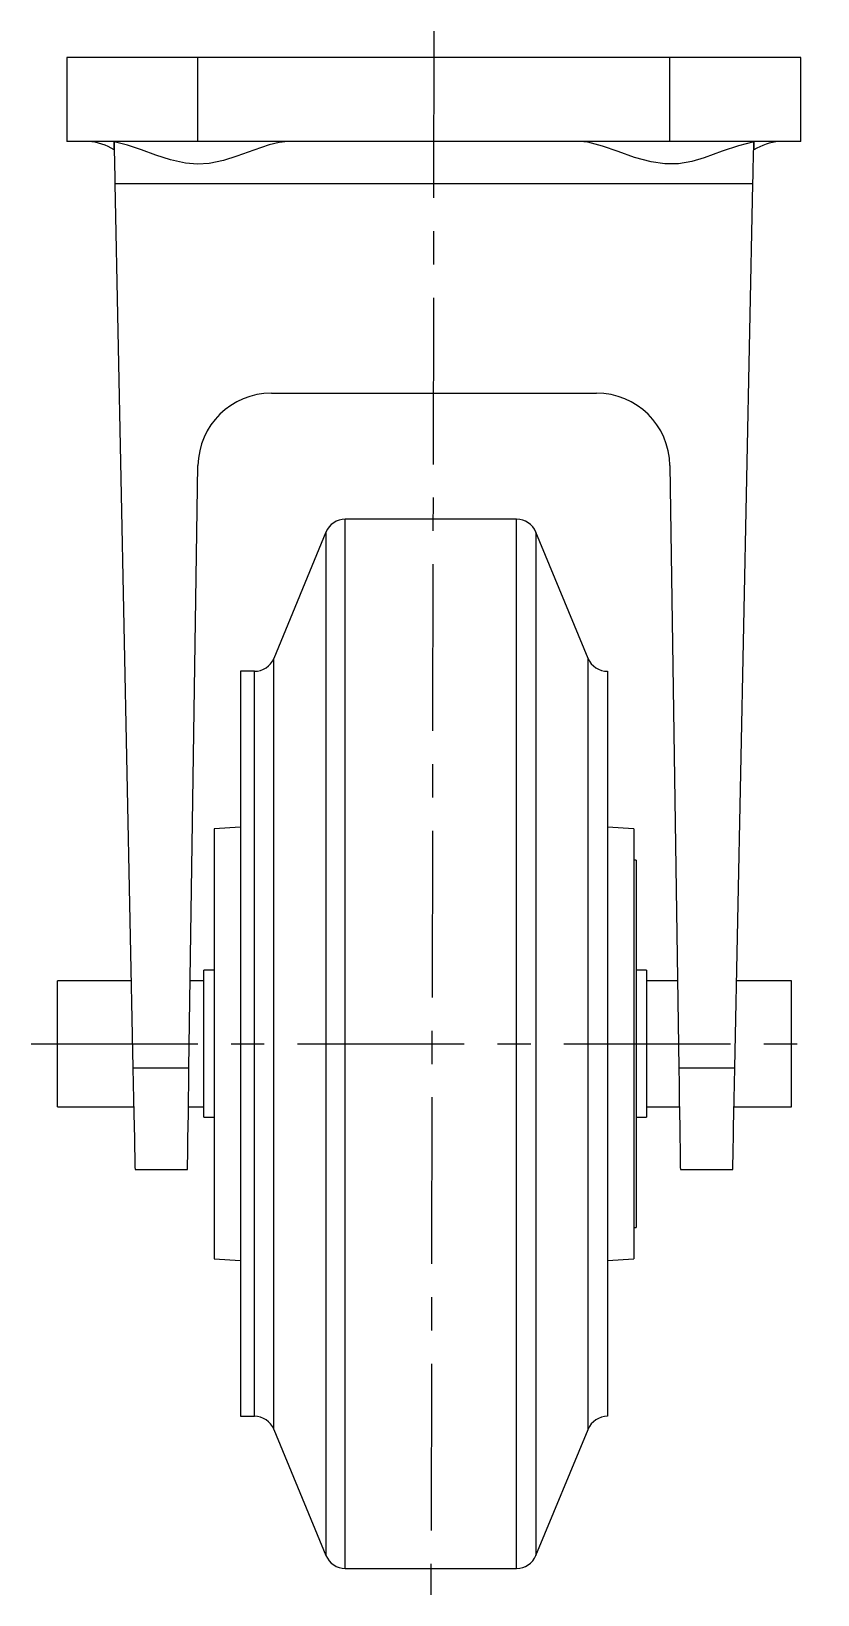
# Model space of a CAD drawing. Extents: x -2 to 420, y -8 to 440.
# Drawn here: x 345.1 to 420.1, y 143.6 to 292.6 of the extents above.
import ezdxf

# ---------------------------------------------------------------- set-up
doc = ezdxf.new("R2010")
doc.units = 0
doc.header["$LTSCALE"] = 0.5
doc.linetypes.add('CENTER', pattern=[50.8, 31.75, -6.35, 6.35, -6.35])
doc.layers.add('MSM_CENTER', color=1, linetype='CENTER')
doc.layers.add('MSM_CONTINUOUS', color=7, linetype='CONTINUOUS')

msp = doc.modelspace()

# ---------------------------------------------------------------- linework, layer by layer
at = {"layer": 'MSM_CENTER'}
for p, q in [((383.5, 292.59), (383.21, 143.59)), ((345.1, 196.1), (420.1, 196.1))]:
    msp.add_line(p, q, dxfattribs=at)
at = {"layer": 'MSM_CONTINUOUS'}
for p, q in [((348.5, 290.09), (348.5, 282.09)), ((418.5, 290.09), (348.5, 290.09)), ((361, 282.09), (361, 290.09)), ((406, 282.09), (406, 290.09)), ((418.5, 282.09), (418.5, 290.09)), ((418.5, 282.09), (348.5, 282.09)), ((353, 282.09), (353, 282.04)), ((353, 282.04), (353, 281.85)), ((354.29, 281.74), (353, 282.04)), ((353, 281.28), (353, 282.04)), ((353, 281.85), (353.01, 281.5)), ((355.6, 281.29), (354.29, 281.74)), ((367.79, 281.76), (366.33, 281.27)), ((368.74, 282), (367.79, 281.76)), ((369.58, 282.09), (368.74, 282)), ((398.17, 282.02), (397.42, 282.09)), ((399.58, 281.65), (398.17, 282.02)), ((401.08, 281.12), (399.58, 281.65)), ((412.53, 281.68), (410.99, 281.15)), ((414, 282.04), (412.53, 281.68)), ((413.99, 281.85), (414, 282.04)), ((413.99, 281.5), (413.99, 281.85)), ((414, 282.09), (414, 282.04)), ((414, 282.04), (414, 281.28)), ((353.01, 281.5), (353.02, 281.01)), ((353.02, 281.01), (353.03, 280.41)), ((353.03, 280.41), (353.05, 279.69)), ((356.98, 280.79), (355.6, 281.29)), ((358.38, 280.33), (356.98, 280.79)), ((359.81, 280.01), (358.38, 280.33)), ((363.43, 280.28), (362.06, 279.99)), ((364.7, 280.68), (363.43, 280.28)), ((366.33, 281.27), (364.7, 280.68)), ((402.61, 280.57), (401.08, 281.12)), ((404.2, 280.13), (402.61, 280.57)), ((405.52, 279.94), (404.2, 280.13)), ((408.08, 280.19), (406.81, 279.96)), ((409.28, 280.54), (408.08, 280.19)), ((410.99, 281.15), (409.28, 280.54)), ((413.95, 279.69), (413.96, 280.41)), ((413.96, 280.41), (413.98, 281.01)), ((413.98, 281.01), (413.99, 281.5)), ((353.05, 279.69), (353.06, 278.9)), ((353.06, 278.9), (353.08, 278.04)), ((360.95, 279.92), (359.81, 280.01)), ((362.06, 279.99), (360.95, 279.92)), ((406.81, 279.96), (405.52, 279.94)), ((413.92, 278.04), (413.93, 278.9)), ((413.93, 278.9), (413.95, 279.69)), ((413.92, 278.04), (353.08, 278.04)), ((353.08, 278.04), (354.8, 193.8)), ((412.2, 193.8), (413.92, 278.04)), ((368, 258.1), (399, 258.1)), ((360.14, 193.8), (361, 251.2)), ((406, 251.2), (406.85, 193.8)), ((391.38, 246.09), (375.05, 246.09)), ((375.05, 146.09), (375.05, 246.09)), ((391.38, 146.09), (391.38, 246.09)), ((373.2, 244.85), (368.22, 232.82)), ((373.2, 244.85), (373.2, 147.32)), ((398.2, 232.82), (393.22, 244.85)), ((393.22, 244.85), (393.22, 147.32)), ((368.22, 159.35), (368.22, 232.82)), ((398.2, 159.35), (398.2, 232.82)), ((366.38, 231.59), (365.05, 231.59)), ((365.05, 231.59), (365.05, 160.59)), ((366.38, 160.59), (366.38, 231.59)), ((400.05, 231.59), (400.05, 160.59)), ((365.05, 216.73), (362.55, 216.59)), ((362.55, 216.59), (362.55, 175.59)), ((402.55, 216.59), (400.05, 216.73)), ((402.55, 216.59), (402.55, 175.59)), ((402.77, 213.6), (402.55, 213.6)), ((402.77, 213.6), (402.77, 178.6)), ((362.55, 203.1), (361.55, 203.1)), ((361.55, 189.1), (361.55, 203.1)), ((403.77, 203.1), (402.77, 203.1)), ((403.77, 203.1), (403.77, 189.1)), ((354.63, 202.1), (347.6, 202.1)), ((347.6, 190.1), (347.6, 202.1)), ((361.55, 202.1), (360.27, 202.1)), ((406.73, 202.1), (403.77, 202.1)), ((417.6, 202.1), (412.37, 202.1)), ((417.6, 190.1), (417.6, 202.1)), ((354.8, 193.8), (360.14, 193.8)), ((354.8, 193.8), (354.83, 192.28)), ((360.12, 192.28), (360.14, 193.8)), ((406.85, 193.8), (412.2, 193.8)), ((406.85, 193.8), (406.88, 192.28)), ((412.16, 192.28), (412.2, 193.8)), ((354.83, 192.28), (354.86, 190.82)), ((360.1, 190.82), (360.12, 192.28)), ((406.88, 192.28), (406.9, 190.82)), ((412.14, 190.82), (412.16, 192.28)), ((354.86, 190.82), (354.89, 189.46)), ((360.08, 189.46), (360.1, 190.82)), ((406.9, 190.82), (406.92, 189.46)), ((412.11, 189.46), (412.14, 190.82)), ((347.6, 190.1), (354.88, 190.1)), ((354.89, 189.46), (354.91, 188.21)), ((360.06, 188.21), (360.08, 189.46)), ((360.09, 190.1), (361.55, 190.1)), ((403.77, 190.1), (406.91, 190.1)), ((406.92, 189.46), (406.94, 188.21)), ((412.08, 188.21), (412.11, 189.46)), ((412.12, 190.1), (417.6, 190.1)), ((354.91, 188.21), (354.94, 187.09)), ((360.04, 187.09), (360.06, 188.21)), ((361.55, 189.1), (362.55, 189.1)), ((402.77, 189.1), (403.77, 189.1)), ((406.94, 188.21), (406.95, 187.09)), ((412.06, 187.09), (412.08, 188.21)), ((354.94, 187.09), (354.96, 186.13)), ((360.03, 186.13), (360.04, 187.09)), ((406.95, 187.09), (406.97, 186.13)), ((412.04, 186.13), (412.06, 187.09)), ((354.96, 186.13), (354.97, 185.34)), ((354.97, 185.34), (354.98, 184.74)), ((360.01, 184.74), (360.02, 185.34)), ((360.02, 185.34), (360.03, 186.13)), ((406.97, 186.13), (406.98, 185.34)), ((406.98, 185.34), (406.99, 184.74)), ((412.01, 184.74), (412.02, 185.34)), ((412.02, 185.34), (412.04, 186.13)), ((354.98, 184.74), (354.99, 184.33)), ((354.99, 184.33), (355, 184.12)), ((355, 184.12), (355, 184.1)), ((355, 184.1), (360, 184.1)), ((360, 184.33), (360.01, 184.74)), ((360, 184.12), (360, 184.33)), ((360, 184.1), (360, 184.12)), ((406.99, 184.74), (406.99, 184.33)), ((406.99, 184.33), (407, 184.12)), ((407, 184.12), (407, 184.1)), ((407, 184.1), (412, 184.1)), ((412, 184.33), (412.01, 184.74)), ((412, 184.12), (412, 184.33)), ((412, 184.1), (412, 184.12)), ((402.55, 178.6), (402.77, 178.6)), ((362.55, 175.59), (365.05, 175.44)), ((400.05, 175.44), (402.55, 175.59)), ((365.05, 160.59), (366.38, 160.59)), ((368.22, 159.35), (373.2, 147.32)), ((393.22, 147.32), (398.2, 159.35)), ((375.05, 146.09), (391.38, 146.09))]:
    msp.add_line(p, q, dxfattribs=at)
for centre, radius, start, end in [((350.24, 277.04), 5.06, 56.9885, 86.3494), ((417.13, 275.91), 6.22, 96.4221, 120.24), ((368, 251.1), 7, 90, 179.1462), ((399, 251.1), 7, 0.8538, 90), ((375.05, 244.09), 2, 90, 157.5206), ((391.38, 244.09), 2, 22.4794, 90), ((366.38, 233.59), 2, 270, 337.5206), ((400.05, 233.59), 2, 202.4794, 270), ((366.38, 158.59), 2, 22.4794, 90), ((400.05, 158.59), 2, 90, 157.5206), ((375.05, 148.09), 2, 202.4794, 270), ((391.38, 148.09), 2, 270, 337.5206)]:
    msp.add_arc(centre, radius, start, end, dxfattribs=at)

doc.saveas('drawing.dxf')
